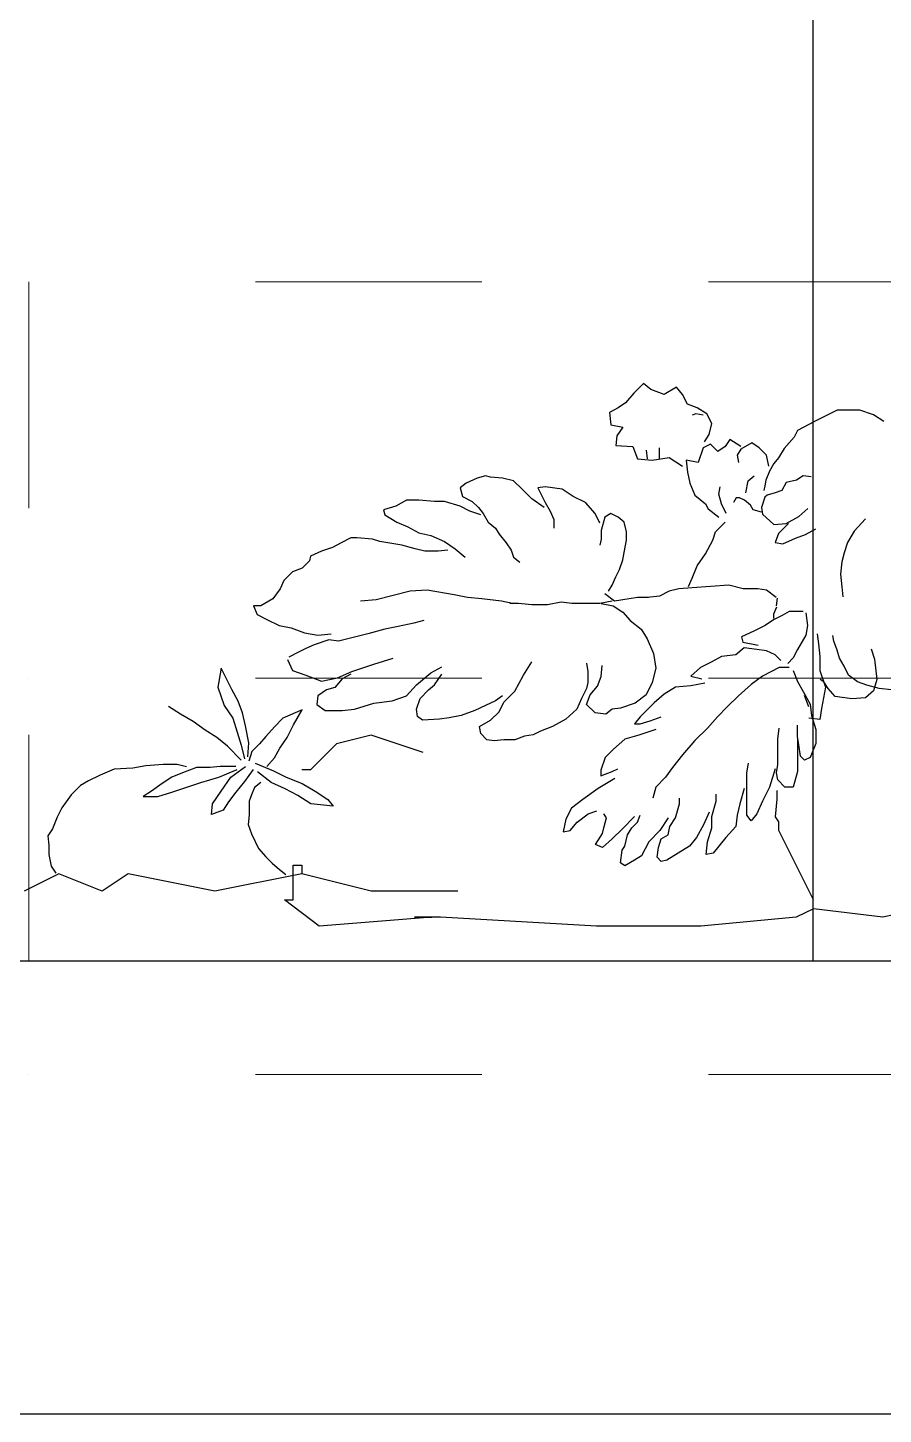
# Model space of a CAD drawing. Header units: inches. Extents: x -370 to 18, y -197 to 199.
# Drawn here: x -187.606 to -187.228, y 165.538 to 166.15 of the extents above; entities that cross this region are included whole.
import ezdxf

# ---------------------------------------------------------------- set-up
doc = ezdxf.new("R2010")
doc.units = ezdxf.units.IN
doc.header["$MEASUREMENT"] = 0
doc.linetypes.add('DASHED', pattern=[0.75, 0.5, -0.25])
doc.layers.add('artefactos', color=1, linetype='Continuous')

# ---------------------------------------------------------------- blocks, each defined once
blk = doc.blocks.new('A$C1E3C3A8C')
at = {"layer": 'artefactos', "color": 116, "true_color": 0x136734}
for p, q in [((2.4123, 0.6264), (2.4204, 0.6332)), ((2.4204, 0.6332), (2.4312, 0.6224)), ((2.3717, 0.6102), (2.3771, 0.621)), ((2.3771, 0.621), (2.3838, 0.6291)), ((2.3838, 0.6291), (2.3974, 0.621)), ((2.3974, 0.621), (2.4123, 0.6264)), ((2.4312, 0.6224), (2.4407, 0.6115)), ((2.1645, 0.5984), (2.1796, 0.6035)), ((2.1796, 0.6035), (2.1909, 0.6035)), ((2.1909, 0.6035), (2.2048, 0.6035)), ((2.2048, 0.6035), (2.2174, 0.5972)), ((2.35, 0.5994), (2.3608, 0.6061)), ((2.3608, 0.6061), (2.3717, 0.6102)), ((2.4407, 0.6115), (2.4488, 0.6061)), ((2.4488, 0.6061), (2.4583, 0.6007)), ((2.1531, 0.5909), (2.1645, 0.5984)), ((2.2174, 0.5972), (2.23, 0.5909)), ((2.23, 0.5909), (2.2489, 0.5808)), ((2.3446, 0.5885), (2.35, 0.5994)), ((2.3473, 0.5763), (2.3446, 0.5885)), ((2.3541, 0.598), (2.3622, 0.5994)), ((2.3622, 0.5994), (2.3662, 0.598)), ((2.4569, 0.5872), (2.4434, 0.5845)), ((2.4583, 0.6007), (2.4569, 0.5872)), ((2.2489, 0.5808), (2.2527, 0.5732)), ((2.2527, 0.5732), (2.264, 0.5606)), ((2.3527, 0.5682), (2.3473, 0.5763)), ((2.4434, 0.5845), (2.4501, 0.575)), ((2.4501, 0.575), (2.4515, 0.5641)), ((2.264, 0.5606), (2.2703, 0.5505)), ((2.2837, 0.5533), (2.2918, 0.5614)), ((2.2918, 0.5614), (2.2999, 0.5669)), ((2.2999, 0.5669), (2.3121, 0.5601)), ((2.3121, 0.5628), (2.3243, 0.5709)), ((2.3121, 0.5601), (2.3162, 0.5533)), ((2.3243, 0.5709), (2.3297, 0.5628)), ((2.3297, 0.5628), (2.3378, 0.5574)), ((2.3378, 0.5574), (2.3459, 0.5655)), ((2.3459, 0.5655), (2.3541, 0.5614)), ((2.3541, 0.5614), (2.3595, 0.5452)), ((2.4028, 0.556), (2.4028, 0.5614)), ((2.4028, 0.5493), (2.4028, 0.556)), ((2.4177, 0.5587), (2.4163, 0.5493)), ((2.4326, 0.5628), (2.4271, 0.5493)), ((2.4515, 0.5641), (2.4326, 0.5628)), ((2.2703, 0.5505), (2.2754, 0.5442)), ((2.2754, 0.5442), (2.2804, 0.5354)), ((2.281, 0.5411), (2.2837, 0.5533)), ((2.3162, 0.5533), (2.3148, 0.5452)), ((2.3595, 0.5452), (2.373, 0.5479)), ((2.373, 0.5479), (2.3717, 0.5344)), ((2.392, 0.5506), (2.3771, 0.5411)), ((2.4109, 0.5479), (2.392, 0.5506)), ((2.4271, 0.5493), (2.4109, 0.5479)), ((2.2338, 0.5291), (2.2426, 0.5303)), ((2.2426, 0.5303), (2.2502, 0.5253)), ((2.2502, 0.5253), (2.2615, 0.5228)), ((2.2804, 0.5354), (2.2842, 0.5253)), ((2.2842, 0.5253), (2.2854, 0.519)), ((2.304, 0.5249), (2.2972, 0.5303)), ((2.3717, 0.5344), (2.3689, 0.5222)), ((2.5652, 0.5249), (2.5774, 0.5276)), ((2.5774, 0.5276), (2.5909, 0.5289)), ((2.5909, 0.5289), (2.5963, 0.5303)), ((2.5963, 0.5303), (2.6058, 0.5276)), ((2.6058, 0.5276), (2.618, 0.5222)), ((2.2615, 0.5228), (2.2665, 0.514)), ((2.2665, 0.514), (2.2741, 0.5114)), ((2.2741, 0.5114), (2.2829, 0.5089)), ((2.2854, 0.519), (2.2867, 0.514)), ((2.3067, 0.5113), (2.304, 0.5249)), ((2.3338, 0.4991), (2.3365, 0.51)), ((2.3365, 0.51), (2.3351, 0.5181)), ((2.3689, 0.5222), (2.3635, 0.5086)), ((2.4989, 0.5073), (2.511, 0.5154)), ((2.511, 0.5154), (2.53, 0.5181)), ((2.53, 0.5181), (2.5381, 0.5168)), ((2.5381, 0.5168), (2.53, 0.5005)), ((2.5449, 0.5046), (2.5557, 0.5154)), ((2.5557, 0.5154), (2.5652, 0.5249)), ((2.618, 0.5222), (2.6247, 0.5168)), ((2.6247, 0.5168), (2.622, 0.5073)), ((2.2829, 0.5089), (2.2854, 0.5064)), ((2.2854, 0.5064), (2.2892, 0.495)), ((2.2892, 0.495), (2.288, 0.4875)), ((2.2986, 0.4924), (2.3013, 0.4978)), ((2.3013, 0.4978), (2.3081, 0.5032)), ((2.3081, 0.5032), (2.3135, 0.5059)), ((2.3135, 0.5059), (2.3175, 0.5059)), ((2.3175, 0.5059), (2.3202, 0.5005)), ((2.3284, 0.4883), (2.3338, 0.4991)), ((2.3514, 0.4991), (2.3487, 0.4937)), ((2.3635, 0.5086), (2.3514, 0.4991)), ((2.4745, 0.4883), (2.4853, 0.5005)), ((2.4853, 0.5005), (2.4989, 0.5073)), ((2.53, 0.5005), (2.5246, 0.491)), ((2.5313, 0.4951), (2.5449, 0.5046)), ((2.6044, 0.4951), (2.599, 0.4883)), ((2.6112, 0.5019), (2.6044, 0.4951)), ((2.622, 0.5073), (2.6112, 0.5019)), ((2.6139, 0.491), (2.6247, 0.4964)), ((2.6247, 0.4964), (2.6423, 0.5019)), ((2.6423, 0.5019), (2.6531, 0.5019)), ((2.6531, 0.5019), (2.6707, 0.5032)), ((2.6707, 0.5032), (2.6843, 0.5032)), ((2.6843, 0.5032), (2.6964, 0.4964)), ((2.6964, 0.4964), (2.71, 0.4924)), ((2.1733, 0.4824), (2.1859, 0.4686)), ((2.2476, 0.485), (2.2376, 0.4938)), ((2.2615, 0.4774), (2.2476, 0.485)), ((2.288, 0.4875), (2.2754, 0.4761)), ((2.2891, 0.4897), (2.2986, 0.4924)), ((2.3405, 0.468), (2.3297, 0.4788)), ((2.3487, 0.4937), (2.3365, 0.4843)), ((2.4393, 0.468), (2.442, 0.4788)), ((2.442, 0.4788), (2.4488, 0.4843)), ((2.4488, 0.4843), (2.4569, 0.4883)), ((2.4569, 0.4883), (2.4637, 0.4843)), ((2.4637, 0.4843), (2.4677, 0.4694)), ((2.4691, 0.4775), (2.4745, 0.4883)), ((2.5246, 0.491), (2.5205, 0.4815)), ((2.5205, 0.4815), (2.5205, 0.4721)), ((2.5936, 0.4788), (2.5855, 0.4721)), ((2.599, 0.4883), (2.5936, 0.4788)), ((2.6017, 0.487), (2.6139, 0.491)), ((2.6951, 0.4788), (2.6829, 0.4734)), ((2.7086, 0.487), (2.6951, 0.4788)), ((2.71, 0.4924), (2.7086, 0.487)), ((2.1859, 0.4686), (2.1935, 0.456)), ((2.2401, 0.4648), (2.2287, 0.4711)), ((2.2514, 0.461), (2.2401, 0.4648)), ((2.259, 0.4774), (2.2703, 0.466)), ((2.2754, 0.4761), (2.2615, 0.4774)), ((2.2703, 0.466), (2.2741, 0.456)), ((2.3432, 0.4585), (2.3405, 0.468)), ((2.4393, 0.4585), (2.4393, 0.468)), ((2.4677, 0.4694), (2.4677, 0.4599)), ((2.5814, 0.4653), (2.5733, 0.4558)), ((2.5855, 0.4721), (2.5814, 0.4653)), ((2.6572, 0.4639), (2.6423, 0.4572)), ((2.6707, 0.4667), (2.6572, 0.4639)), ((2.6829, 0.4734), (2.6707, 0.4667)), ((2.1935, 0.456), (2.1972, 0.4446)), ((2.2653, 0.4547), (2.2514, 0.461)), ((2.2741, 0.456), (2.2653, 0.4547)), ((2.3514, 0.4436), (2.3432, 0.4585)), ((2.442, 0.445), (2.4393, 0.4585)), ((2.4677, 0.4599), (2.4691, 0.4531)), ((2.5733, 0.4558), (2.5679, 0.4477)), ((2.6301, 0.449), (2.6234, 0.4436)), ((2.6423, 0.4572), (2.6301, 0.449)), ((2.664, 0.4463), (2.6748, 0.449)), ((2.6748, 0.449), (2.6897, 0.4531)), ((2.6897, 0.4531), (2.714, 0.4572)), ((2.714, 0.4572), (2.7222, 0.4599)), ((2.7222, 0.4599), (2.7397, 0.4612)), ((2.7397, 0.4612), (2.7465, 0.4612)), ((2.7465, 0.4612), (2.7573, 0.4558)), ((2.7573, 0.4558), (2.7668, 0.4504)), ((2.7668, 0.4504), (2.779, 0.4463)), ((2.1972, 0.4446), (2.1998, 0.4345)), ((2.1998, 0.4345), (2.201, 0.4207)), ((2.3608, 0.4301), (2.3514, 0.4436)), ((2.4434, 0.4369), (2.442, 0.445)), ((2.4474, 0.426), (2.4434, 0.4369)), ((2.5652, 0.4396), (2.5584, 0.4342)), ((2.5679, 0.4477), (2.5652, 0.4396)), ((2.6234, 0.4436), (2.6193, 0.4396)), ((2.6383, 0.4477), (2.6491, 0.4463)), ((2.6491, 0.4463), (2.664, 0.4463)), ((2.779, 0.4463), (2.7912, 0.4409)), ((2.7912, 0.4409), (2.7925, 0.4355)), ((2.7925, 0.4355), (2.8006, 0.4274)), ((2.201, 0.4207), (2.1998, 0.4068)), ((2.3662, 0.4165), (2.3608, 0.4301)), ((2.4515, 0.4179), (2.4474, 0.426)), ((2.4556, 0.4084), (2.4515, 0.4179)), ((2.8006, 0.4274), (2.8115, 0.4233)), ((2.8115, 0.4233), (2.8209, 0.4138)), ((2.1998, 0.4068), (2.1985, 0.3954)), ((2.2729, 0.3949), (2.2837, 0.403)), ((2.2837, 0.403), (2.2932, 0.4044)), ((2.2932, 0.4044), (2.3094, 0.4044)), ((2.3094, 0.4044), (2.3256, 0.4084)), ((2.3256, 0.4084), (2.3459, 0.4071)), ((2.3459, 0.4071), (2.3662, 0.4057)), ((2.3703, 0.4071), (2.3662, 0.4165)), ((2.3662, 0.4057), (2.3811, 0.4044)), ((2.3811, 0.4044), (2.392, 0.4017)), ((2.392, 0.4017), (2.4028, 0.3962)), ((2.4596, 0.4017), (2.4556, 0.4084)), ((2.6315, 0.3976), (2.6613, 0.403)), ((2.6613, 0.403), (2.6802, 0.4017)), ((2.6802, 0.4017), (2.7181, 0.3922)), ((2.8209, 0.4138), (2.825, 0.4044)), ((2.825, 0.4044), (2.8331, 0.3935)), ((2.2716, 0.3942), (2.2728, 0.3854)), ((2.4028, 0.3962), (2.4163, 0.3949)), ((2.415, 0.3949), (2.4271, 0.3949)), ((2.4271, 0.3949), (2.4366, 0.3935)), ((2.4366, 0.3935), (2.4529, 0.3908)), ((2.4529, 0.3908), (2.4637, 0.3989)), ((2.4677, 0.3881), (2.4542, 0.3854)), ((2.4556, 0.3908), (2.4691, 0.3881)), ((2.4691, 0.3881), (2.484, 0.3881)), ((2.484, 0.3881), (2.5002, 0.3881)), ((2.5002, 0.3881), (2.5124, 0.3895)), ((2.5124, 0.3895), (2.5273, 0.3868)), ((2.5273, 0.3868), (2.5449, 0.3868)), ((2.5449, 0.3868), (2.5598, 0.3881)), ((2.5598, 0.3881), (2.5692, 0.3881)), ((2.5665, 0.3881), (2.5787, 0.3908)), ((2.5787, 0.3908), (2.6004, 0.3935)), ((2.6004, 0.3935), (2.6166, 0.3949)), ((2.6166, 0.3949), (2.6315, 0.3976)), ((2.7181, 0.3922), (2.7357, 0.3908)), ((2.8331, 0.3935), (2.8467, 0.3854)), ((2.2397, 0.3777), (2.2381, 0.3636)), ((2.2428, 0.3793), (2.2491, 0.3793)), ((2.2491, 0.3793), (2.2584, 0.3793)), ((2.2584, 0.3793), (2.2663, 0.3746)), ((2.2663, 0.3746), (2.2756, 0.3699)), ((2.2725, 0.384), (2.2756, 0.3761)), ((2.2756, 0.3761), (2.2756, 0.3714)), ((2.4434, 0.3786), (2.4353, 0.3692)), ((2.4542, 0.3854), (2.4434, 0.3786)), ((2.8507, 0.3759), (2.8399, 0.3705)), ((2.8467, 0.3854), (2.8548, 0.3854)), ((2.8548, 0.3854), (2.8507, 0.3759)), ((2.2381, 0.3636), (2.2397, 0.3527)), ((2.2756, 0.3699), (2.285, 0.3636)), ((2.285, 0.3636), (2.2975, 0.3574)), ((2.2975, 0.3574), (2.3116, 0.3511)), ((2.4231, 0.3597), (2.4163, 0.3488)), ((2.4353, 0.3692), (2.4231, 0.3597)), ((2.6653, 0.3692), (2.6761, 0.3664)), ((2.6761, 0.3664), (2.6937, 0.3624)), ((2.6937, 0.3624), (2.7086, 0.3597)), ((2.7086, 0.3597), (2.7276, 0.3543)), ((2.7979, 0.3556), (2.7831, 0.3529)), ((2.8128, 0.361), (2.7979, 0.3556)), ((2.8264, 0.3637), (2.8128, 0.361)), ((2.8399, 0.3705), (2.8264, 0.3637)), ((2.2048, 0.3362), (2.2086, 0.3463)), ((2.2086, 0.3463), (2.2098, 0.3526)), ((2.2256, 0.3433), (2.2241, 0.3292)), ((2.2272, 0.3542), (2.2256, 0.3433)), ((2.2397, 0.3527), (2.2491, 0.337)), ((2.31, 0.3449), (2.2928, 0.3417)), ((2.3116, 0.3511), (2.31, 0.3449)), ((2.4163, 0.3488), (2.4095, 0.3326)), ((2.7276, 0.3543), (2.7438, 0.3502)), ((2.7438, 0.3502), (2.76, 0.3461)), ((2.76, 0.3461), (2.7709, 0.3475)), ((2.7831, 0.3529), (2.7682, 0.3543)), ((2.7709, 0.3475), (2.7871, 0.3421)), ((2.7871, 0.3421), (2.7966, 0.338)), ((2.1632, 0.3261), (2.1607, 0.3034)), ((2.167, 0.3375), (2.1632, 0.3261)), ((2.1972, 0.3185), (2.2023, 0.3274)), ((2.2023, 0.3274), (2.2048, 0.3362)), ((2.2241, 0.3292), (2.2241, 0.3136)), ((2.2491, 0.337), (2.2538, 0.3276)), ((2.2538, 0.3276), (2.26, 0.3214)), ((2.2678, 0.3245), (2.2741, 0.3308)), ((2.2741, 0.3308), (2.2835, 0.3355)), ((2.2835, 0.3355), (2.2944, 0.337)), ((2.2944, 0.337), (2.3085, 0.3386)), ((2.3085, 0.3386), (2.3178, 0.3308)), ((2.3178, 0.3308), (2.3335, 0.3292)), ((2.3335, 0.3292), (2.3444, 0.323)), ((2.4095, 0.3326), (2.4068, 0.3163)), ((2.7208, 0.3204), (2.6992, 0.3272)), ((2.7966, 0.338), (2.8047, 0.3339)), ((2.8047, 0.3339), (2.8155, 0.3285)), ((2.8169, 0.3258), (2.8115, 0.3136)), ((2.1922, 0.3085), (2.1972, 0.3185)), ((2.2241, 0.3136), (2.2178, 0.2948)), ((2.2538, 0.3136), (2.2491, 0.3011)), ((2.2584, 0.3167), (2.2694, 0.3167)), ((2.2694, 0.3167), (2.2881, 0.3073)), ((2.3444, 0.323), (2.3569, 0.3167)), ((2.3569, 0.3167), (2.3679, 0.3073)), ((2.4068, 0.3163), (2.4109, 0.3001)), ((2.4677, 0.3069), (2.4664, 0.3191)), ((2.484, 0.3218), (2.4826, 0.3123)), ((2.4826, 0.3123), (2.4826, 0.3001)), ((2.5543, 0.3082), (2.5449, 0.3231)), ((2.6572, 0.3109), (2.645, 0.3177)), ((2.6531, 0.2974), (2.645, 0.3096)), ((2.6734, 0.2974), (2.6572, 0.3109)), ((2.7452, 0.3123), (2.7208, 0.3204)), ((2.7614, 0.3055), (2.7452, 0.3123)), ((2.7465, 0.3096), (2.756, 0.3042)), ((2.8115, 0.3136), (2.7966, 0.3082)), ((2.885, 0.3043), (2.891, 0.3162)), ((2.891, 0.3162), (2.8945, 0.2948)), ((2.1582, 0.2933), (2.172, 0.2971)), ((2.1607, 0.3034), (2.1645, 0.2908)), ((2.172, 0.2971), (2.1821, 0.3009)), ((2.1821, 0.3009), (2.1922, 0.3085)), ((2.2149, 0.2933), (2.2199, 0.3009)), ((2.2178, 0.2948), (2.2225, 0.2713)), ((2.2199, 0.3009), (2.2237, 0.3034)), ((2.2491, 0.3011), (2.2428, 0.2901)), ((2.2881, 0.3073), (2.3006, 0.2979)), ((2.3006, 0.2979), (2.3147, 0.2854)), ((2.3522, 0.2995), (2.3679, 0.2964)), ((2.3679, 0.3073), (2.3554, 0.3042)), ((2.3679, 0.2964), (2.385, 0.2948)), ((2.385, 0.2948), (2.3976, 0.287)), ((2.4109, 0.3001), (2.4177, 0.2866)), ((2.4718, 0.296), (2.4677, 0.3069)), ((2.4799, 0.2866), (2.4718, 0.296)), ((2.4826, 0.3001), (2.484, 0.2933)), ((2.5638, 0.2906), (2.5543, 0.3082)), ((2.6599, 0.292), (2.6531, 0.2974)), ((2.6843, 0.2852), (2.6734, 0.2974)), ((2.756, 0.3042), (2.7641, 0.2947)), ((2.779, 0.3015), (2.7614, 0.3055)), ((2.7641, 0.2947), (2.7736, 0.292)), ((2.7966, 0.3082), (2.779, 0.3015)), ((2.8791, 0.2924), (2.885, 0.3043)), ((2.8945, 0.2948), (2.8874, 0.2746)), ((2.1443, 0.2921), (2.1582, 0.2933)), ((2.1645, 0.2908), (2.1733, 0.2832)), ((2.1733, 0.2832), (2.1884, 0.282)), ((2.1884, 0.282), (2.2073, 0.2845)), ((2.2073, 0.2845), (2.2149, 0.2933)), ((2.2428, 0.2901), (2.235, 0.276)), ((2.2363, 0.2732), (2.2413, 0.2858)), ((2.3147, 0.2854), (2.3272, 0.2729)), ((2.3976, 0.287), (2.4085, 0.2776)), ((2.4177, 0.2866), (2.4298, 0.2771)), ((2.484, 0.2757), (2.4799, 0.2866)), ((2.484, 0.2933), (2.4894, 0.2825)), ((2.4894, 0.2825), (2.4948, 0.2703)), ((2.576, 0.2784), (2.5638, 0.2906)), ((2.5814, 0.2676), (2.576, 0.2784)), ((2.5774, 0.2852), (2.5855, 0.2798)), ((2.5855, 0.2798), (2.5963, 0.2744)), ((2.6694, 0.2825), (2.6599, 0.292)), ((2.6734, 0.2703), (2.6694, 0.2825)), ((2.7005, 0.2798), (2.6843, 0.2852)), ((2.7208, 0.2771), (2.7005, 0.2798)), ((2.7736, 0.292), (2.7831, 0.2852)), ((2.7831, 0.2852), (2.7844, 0.2757)), ((2.8672, 0.2662), (2.8719, 0.2793)), ((2.8719, 0.2793), (2.8791, 0.2924)), ((2.2225, 0.2713), (2.2241, 0.2588)), ((2.2334, 0.2635), (2.2287, 0.2479)), ((2.235, 0.276), (2.2334, 0.2635)), ((2.3272, 0.2729), (2.3382, 0.2619)), ((2.4085, 0.2776), (2.4163, 0.2698)), ((2.4163, 0.2698), (2.4241, 0.2619)), ((2.4298, 0.2771), (2.4461, 0.2717)), ((2.4461, 0.2717), (2.4556, 0.2703)), ((2.4556, 0.2703), (2.4623, 0.2649)), ((2.4623, 0.2649), (2.4745, 0.2662)), ((2.4745, 0.2662), (2.484, 0.2757)), ((2.4948, 0.2703), (2.507, 0.2595)), ((2.5909, 0.2581), (2.5814, 0.2676)), ((2.5963, 0.2744), (2.6085, 0.269)), ((2.6085, 0.269), (2.6234, 0.2635)), ((2.6234, 0.2635), (2.6369, 0.2608)), ((2.6721, 0.2622), (2.6734, 0.2703)), ((2.7425, 0.2703), (2.7208, 0.2771)), ((2.756, 0.269), (2.7425, 0.2703)), ((2.7749, 0.269), (2.756, 0.269)), ((2.7844, 0.2757), (2.7749, 0.269)), ((2.8005, 0.2698), (2.822, 0.2603)), ((2.8101, 0.2531), (2.8005, 0.2698)), ((2.8636, 0.2519), (2.8672, 0.2662)), ((2.8874, 0.2746), (2.8779, 0.2603)), ((2.9219, 0.2567), (2.9362, 0.265)), ((2.9362, 0.265), (2.9493, 0.2734)), ((2.2241, 0.2588), (2.2366, 0.2604)), ((2.2287, 0.2479), (2.2287, 0.2322)), ((2.2491, 0.24), (2.2491, 0.2526)), ((2.2709, 0.2369), (2.2694, 0.2494)), ((2.3382, 0.2619), (2.3491, 0.2494)), ((2.3491, 0.2494), (2.3632, 0.2354)), ((2.4132, 0.2573), (2.4007, 0.2619)), ((2.4069, 0.2479), (2.4257, 0.2416)), ((2.4241, 0.2541), (2.4132, 0.2573)), ((2.4241, 0.2619), (2.4304, 0.2541)), ((2.4304, 0.2541), (2.4241, 0.2541)), ((2.507, 0.2595), (2.5219, 0.2513)), ((2.5219, 0.2513), (2.5286, 0.2486)), ((2.5286, 0.2486), (2.5354, 0.2459)), ((2.6031, 0.2513), (2.5909, 0.2581)), ((2.6017, 0.2432), (2.6031, 0.2513)), ((2.6369, 0.2608), (2.6477, 0.2595)), ((2.6477, 0.2595), (2.6667, 0.2581)), ((2.6667, 0.2581), (2.6721, 0.2622)), ((2.8172, 0.2388), (2.8101, 0.2531)), ((2.822, 0.2603), (2.8315, 0.2507)), ((2.8315, 0.2507), (2.841, 0.24)), ((2.86, 0.2329), (2.8636, 0.2519)), ((2.8779, 0.2603), (2.8731, 0.2448)), ((2.8957, 0.2388), (2.9088, 0.2472)), ((2.9088, 0.2472), (2.9219, 0.2567)), ((2.2287, 0.2322), (2.235, 0.2166)), ((2.2475, 0.2307), (2.2491, 0.24)), ((2.2491, 0.2369), (2.2491, 0.215)), ((2.2709, 0.2338), (2.2709, 0.2369)), ((2.2709, 0.2088), (2.2709, 0.2338)), ((2.3632, 0.2354), (2.3772, 0.2197)), ((2.4257, 0.2416), (2.4413, 0.2369)), ((2.4413, 0.2369), (2.4538, 0.226)), ((2.5354, 0.2459), (2.5435, 0.2419)), ((2.5435, 0.2419), (2.553, 0.2405)), ((2.553, 0.2405), (2.5638, 0.2365)), ((2.5638, 0.2365), (2.576, 0.2365)), ((2.576, 0.2365), (2.5868, 0.2351)), ((2.5868, 0.2351), (2.5949, 0.2365)), ((2.5949, 0.2365), (2.6017, 0.2432)), ((2.6659, 0.2223), (2.7238, 0.2416)), ((2.7238, 0.2416), (2.7625, 0.232)), ((2.7625, 0.232), (2.7915, 0.203)), ((2.8255, 0.2269), (2.8172, 0.2388)), ((2.841, 0.24), (2.8481, 0.2317)), ((2.8481, 0.2317), (2.8565, 0.2234)), ((2.8612, 0.2174), (2.86, 0.2329)), ((2.8731, 0.2448), (2.8684, 0.2305)), ((2.8838, 0.2293), (2.8957, 0.2388)), ((2.235, 0.2166), (2.2412, 0.2135)), ((2.2412, 0.2135), (2.2459, 0.2181)), ((2.2459, 0.2181), (2.2475, 0.2307)), ((2.3772, 0.2197), (2.3882, 0.2056)), ((2.4538, 0.226), (2.4632, 0.2166)), ((2.4632, 0.2166), (2.4679, 0.2025)), ((2.8315, 0.2162), (2.8255, 0.2269)), ((2.8398, 0.2067), (2.8315, 0.2162)), ((2.8565, 0.2234), (2.86, 0.2126)), ((2.8684, 0.2305), (2.8648, 0.215)), ((2.8684, 0.2138), (2.8838, 0.2293)), ((2.2491, 0.215), (2.2491, 0.2009)), ((2.2491, 0.2009), (2.2538, 0.1837)), ((2.2725, 0.1994), (2.2709, 0.2088)), ((2.2741, 0.2041), (2.2803, 0.1837)), ((2.3053, 0.1994), (2.3038, 0.2103)), ((2.3882, 0.2056), (2.396, 0.1947)), ((2.4554, 0.2009), (2.4491, 0.2041)), ((2.4679, 0.1963), (2.4554, 0.2009)), ((2.4679, 0.2025), (2.4679, 0.1963)), ((2.7915, 0.203), (2.8011, 0.203)), ((2.8327, 0.2019), (2.8184, 0.1948)), ((2.8529, 0.2103), (2.8327, 0.2019)), ((2.835, 0.1888), (2.8505, 0.2007)), ((2.8553, 0.2031), (2.8648, 0.19)), ((2.8802, 0.1948), (2.8636, 0.2067)), ((2.8933, 0.1948), (2.8731, 0.2031)), ((2.8743, 0.2067), (2.8921, 0.2067)), ((2.8921, 0.2067), (2.9029, 0.2055)), ((2.9029, 0.2055), (2.9183, 0.2055)), ((2.9183, 0.2055), (2.9338, 0.1995)), ((2.9293, 0.2062), (2.9397, 0.2088)), ((2.9397, 0.2088), (2.9553, 0.2088)), ((2.9553, 0.2088), (2.9748, 0.2075)), ((2.9748, 0.2075), (2.9891, 0.2049)), ((2.9891, 0.2049), (3.0099, 0.2036)), ((3.0099, 0.2036), (3.0255, 0.1971)), ((2.2631, 0.1837), (2.2709, 0.1916)), ((2.2709, 0.1916), (2.2725, 0.1994)), ((2.3053, 0.1853), (2.3053, 0.1994)), ((2.3053, 0.1712), (2.3053, 0.1853)), ((2.396, 0.1947), (2.4069, 0.1837)), ((2.4523, 0.1931), (2.471, 0.1822)), ((2.8005, 0.1876), (2.7863, 0.1793)), ((2.8184, 0.1948), (2.8005, 0.1876)), ((2.8196, 0.1817), (2.835, 0.1888)), ((2.8467, 0.1889), (2.8537, 0.1831)), ((2.8648, 0.19), (2.8743, 0.1781)), ((2.891, 0.1793), (2.8802, 0.1948)), ((2.9136, 0.1888), (2.8933, 0.1948)), ((2.9314, 0.1829), (2.9136, 0.1888)), ((2.9338, 0.1995), (2.9457, 0.1948)), ((2.9457, 0.1948), (2.9564, 0.1876)), ((2.9564, 0.1876), (2.9683, 0.1793)), ((3.0255, 0.1971), (3.0385, 0.1905)), ((3.0385, 0.1905), (3.0476, 0.1853)), ((3.0476, 0.1853), (3.058, 0.1749)), ((2.2538, 0.1837), (2.2584, 0.1837)), ((2.2584, 0.1837), (2.2631, 0.1837)), ((2.2717, 0.1702), (2.2717, 0.18)), ((2.2734, 0.1506), (2.2717, 0.1702)), ((2.2803, 0.1837), (2.2881, 0.1681)), ((2.3053, 0.1525), (2.3053, 0.1712)), ((2.3085, 0.1822), (2.3131, 0.165)), ((2.3397, 0.1681), (2.3397, 0.1759)), ((2.3804, 0.165), (2.3804, 0.1712)), ((2.4069, 0.1837), (2.4101, 0.1712)), ((2.471, 0.1822), (2.4882, 0.1697)), ((2.7863, 0.1793), (2.772, 0.1698)), ((2.791, 0.165), (2.8053, 0.1745)), ((2.8053, 0.1745), (2.8196, 0.1817)), ((2.8537, 0.1831), (2.8572, 0.1749)), ((2.8572, 0.1749), (2.8596, 0.1679)), ((2.8743, 0.1781), (2.8826, 0.1674)), ((2.9005, 0.165), (2.891, 0.1793)), ((2.9457, 0.1781), (2.9314, 0.1829)), ((2.9612, 0.1733), (2.9457, 0.1781)), ((2.9778, 0.1733), (2.9612, 0.1733)), ((2.9683, 0.1793), (2.9778, 0.1733)), ((3.058, 0.1749), (3.0684, 0.1606)), ((2.2881, 0.1681), (2.2944, 0.154)), ((2.3131, 0.165), (2.3163, 0.1525)), ((2.3444, 0.1509), (2.3397, 0.1681)), ((2.3475, 0.1556), (2.3538, 0.1415)), ((2.385, 0.1493), (2.3804, 0.165)), ((2.482, 0.154), (2.4726, 0.1571)), ((2.4882, 0.1697), (2.5007, 0.1603)), ((2.5007, 0.1603), (2.507, 0.1478)), ((2.772, 0.1698), (2.766, 0.1626)), ((2.766, 0.1626), (2.791, 0.165)), ((2.8596, 0.1679), (2.8596, 0.1621)), ((2.8596, 0.1621), (2.8596, 0.1527)), ((2.8826, 0.1674), (2.8886, 0.1579)), ((2.8886, 0.1579), (2.9017, 0.1531)), ((2.9017, 0.1531), (2.9005, 0.165)), ((3.0684, 0.1606), (3.0736, 0.1502)), ((2.2699, 0.145), (2.2734, 0.1506)), ((2.2699, 0.1353), (2.2699, 0.145)), ((2.2944, 0.154), (2.3006, 0.1462)), ((2.3006, 0.1462), (2.3053, 0.1525)), ((2.3163, 0.1525), (2.3178, 0.1399)), ((2.3178, 0.1399), (2.3288, 0.1274)), ((2.3444, 0.1384), (2.3444, 0.1509)), ((2.3538, 0.1415), (2.3616, 0.1274)), ((2.3913, 0.1399), (2.385, 0.1493)), ((2.3929, 0.1306), (2.3913, 0.1399)), ((2.3929, 0.1493), (2.4022, 0.1352)), ((2.4272, 0.1446), (2.4241, 0.1525)), ((2.4335, 0.1384), (2.4272, 0.1446)), ((2.4304, 0.1509), (2.4444, 0.1368)), ((2.4616, 0.1493), (2.4648, 0.154)), ((2.4648, 0.1384), (2.4616, 0.1493)), ((2.4945, 0.1446), (2.482, 0.154)), ((2.5023, 0.1352), (2.4945, 0.1446)), ((2.507, 0.1478), (2.5101, 0.1337)), ((2.8607, 0.1422), (2.8572, 0.1317)), ((2.8596, 0.1527), (2.8607, 0.1422)), ((3.0736, 0.1502), (3.0788, 0.1372)), ((2.2506, 0.0967), (2.2699, 0.1353)), ((2.3288, 0.1274), (2.3428, 0.1102)), ((2.3491, 0.1227), (2.3444, 0.1384)), ((2.3616, 0.1274), (2.3694, 0.118)), ((2.4007, 0.1259), (2.3929, 0.1306)), ((2.4038, 0.1165), (2.4007, 0.1259)), ((2.4022, 0.1352), (2.4147, 0.1227)), ((2.4382, 0.1306), (2.4335, 0.1384)), ((2.4413, 0.118), (2.4382, 0.1306)), ((2.4444, 0.1368), (2.4554, 0.1259)), ((2.4554, 0.1259), (2.4663, 0.1165)), ((2.4663, 0.1321), (2.4648, 0.1384)), ((2.4741, 0.1196), (2.4663, 0.1321)), ((2.5101, 0.1337), (2.5023, 0.1352)), ((2.8572, 0.1317), (2.8491, 0.1154)), ((3.0788, 0.1372), (3.084, 0.1294)), ((3.084, 0.1294), (3.0827, 0.119)), ((2.3428, 0.1102), (2.3507, 0.1087)), ((2.3507, 0.1087), (2.3491, 0.1227)), ((2.3694, 0.118), (2.3819, 0.1102)), ((2.3819, 0.1102), (2.3944, 0.1024)), ((2.4054, 0.1055), (2.4038, 0.1165)), ((2.4147, 0.1227), (2.4226, 0.1071)), ((2.4444, 0.1133), (2.4413, 0.118)), ((2.446, 0.0993), (2.4444, 0.1133)), ((2.4663, 0.1165), (2.4741, 0.1196)), ((2.8491, 0.1154), (2.8409, 0.106)), ((3.0827, 0.1086), (3.0801, 0.0956)), ((3.0827, 0.119), (3.0827, 0.1086)), ((2.2312, 0.058), (2.2506, 0.0967)), ((2.3944, 0.1024), (2.4007, 0.1008)), ((2.4007, 0.1008), (2.4054, 0.1055)), ((2.4226, 0.1071), (2.4304, 0.1024)), ((2.4304, 0.1024), (2.4413, 0.0961)), ((2.4413, 0.0961), (2.446, 0.0993)), ((2.8011, 0.0967), (2.8011, 0.087)), ((2.8108, 0.0967), (2.8011, 0.0967)), ((2.8108, 0.058), (2.8108, 0.0967)), ((2.8339, 0.099), (2.8257, 0.092)), ((2.8409, 0.106), (2.8339, 0.099)), ((3.0801, 0.0956), (3.0749, 0.0877)), ((2.7238, 0.0677), (2.8011, 0.087)), ((2.8011, 0.087), (2.8977, 0.0677)), ((2.8257, 0.092), (2.8187, 0.0862)), ((2.8977, 0.0677), (2.9943, 0.087)), ((2.9943, 0.087), (3.0233, 0.0677)), ((3.0233, 0.0677), (3.0716, 0.087)), ((3.0716, 0.087), (3.1102, 0.0677)), ((2.6273, 0.0677), (2.7238, 0.0677)), ((3.0233, 0.0677), (3.0233, 0.0677)), ((2.067, 0.058), (2.154, 0.0387)), ((2.154, 0.0387), (2.2312, 0.0483)), ((2.2312, 0.0483), (2.2506, 0.0387)), ((2.7818, 0.029), (2.8204, 0.058)), ((2.8204, 0.058), (2.8108, 0.058)), ((2.2506, 0.0387), (2.3568, 0.029)), ((2.4727, 0.029), (2.6466, 0.0387)), ((2.6466, 0.0387), (2.6756, 0.0387)), ((2.6562, 0.0387), (2.7818, 0.029)), ((2.6756, 0.0387), (2.6562, 0.0387)), ((2.3568, 0.029), (2.4148, 0.029)), ((2.4148, 0.029), (2.4727, 0.029))]:
    blk.add_line(p, q, dxfattribs=at)

msp = doc.modelspace()

# ---------------------------------------------------------------- linework, layer by layer
at = {"color": 8, "transparency": 33554610}
msp.add_line((-187.25926, 171.96803), (-187.25926, 165.73803), dxfattribs=at)
at = {"color": 8, "linetype": 'DASHED', "lineweight": 5, "ltscale": 0.1, "transparency": 33554610}
for p, q in [((-186.40541, 166.03803), (-187.60541, 166.03803)), ((-187.60541, 166.03803), (-187.60541, 165.68803)), ((-186.40541, 165.86303), (-187.60541, 165.86303)), ((-186.40541, 165.68803), (-187.60541, 165.68803))]:
    msp.add_line(p, q, dxfattribs=at)
at = {"color": 5}
msp.add_line((-186.40541, 165.73803), (-188.19077, 165.73803), dxfattribs=at)
at = {"color": 6}
msp.add_line((-181.15541, 165.53803), (-190.93221, 165.53803), dxfattribs=at)

# ---------------------------------------------------------------- block references
at = {"layer": 'artefactos', "color": 116, "true_color": 0x136734, "xscale": -0.3964550175038574, "yscale": 0.3964550175038574, "zscale": 0.3964550175055241}
msp.add_blockref('A$C1E3C3A8C', (-186.37442, 165.74209), dxfattribs=at)

doc.saveas('drawing.dxf')
